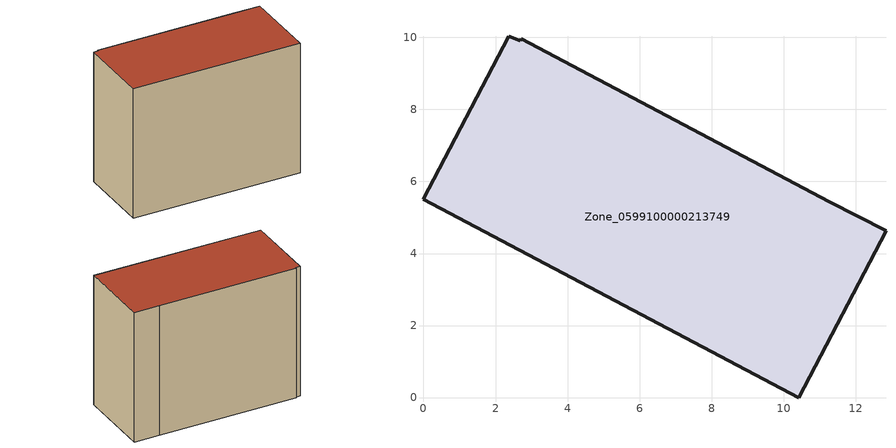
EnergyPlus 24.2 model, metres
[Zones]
Zone_0599100000213749
 floor ground (C_G): 2.69,9.9 2.72,9.96 11.27,5.43 12.84,4.63 10.42,0 0,5.5 2.37,10.03 z0
 wall outside (C_F): 10.42,0 12.84,4.63 11.27,5.43 2.72,9.96 2.69,9.9 2.37,10.03 0,5.5 10.42,0 z0:9.32
 roof outside (C_R): 2.72,9.96 2.69,9.9 2.37,10.03 0,5.5 10.42,0 12.84,4.63 11.27,5.43 z9.32
[BUILDING]
Pand.0599100000213749: North Axis=0; Terrain=City; Loads Convergence Tolerance Value=0.04; Temperature Convergence Tolerance Value=0.4; Solar Distribution=FullExterior; Maximum Number of Warmup Days=25; Minimum Number of Warmup Days=1
[Site:Location]
Rotterdam.The.Hague.AP_ZH_NLD Design_Conditions: Latitude=51.96; Longitude=4.45; Time Zone=1; Elevation=-4.5
[SITE:GROUNDTEMPERATURE:BUILDINGSURFACE]
18, 18, 18, 18, 18, 18, 18, 18, 18, 18, 18, 18
[MATERIAL] Thermal Absorptance=0.9; Solar Absorptance=0.7; Visible Absorptance=0.7
Name | Roughness | Thickness | Conductivity | Density | Specific Heat
G.TI.1946 | MediumSmooth | 0.15 | 1 | 540 | 1210
F.TI.1946 | Rough | 0.3 | 0.857143 | 1920 | 840
R.TI.1946 | MediumRough | 0.2 | 0.1 | 1500 | 1000
[CONSTRUCTION]
C_G: G.TI.1946
C_F: F.TI.1946
C_R: R.TI.1946
[ZONE]
Zone_0599100000213749: Type=1; Multiplier=1; Ceiling Height=Autocalculate; Volume=Autocalculate; Floor Area=autocalculate; Part of Total Floor Area=Yes
[ZONEINFILTRATION:DESIGNFLOWRATE]
Infil_Zone_0599100000213749: Zone or ZoneList or Space or SpaceList=Zone_0599100000213749; Schedule=AlwaysOn; Design Flow Rate Calculation Method=Flow/Area; Flow Rate per Floor Area=0.003; Constant Term Coefficient=1; Temperature Term Coefficient=0; Velocity Term Coefficient=0; Velocity Squared Term Coefficient=0
[HVACTEMPLATE:ZONE:IDEALLOADSAIRSYSTEM]
Zone_0599100000213749: Maximum Heating Supply Air Temperature=50; Minimum Cooling Supply Air Temperature=13; Maximum Heating Supply Air Humidity Ratio=0.0156; Minimum Cooling Supply Air Humidity Ratio=0.0077; Heating Limit=NoLimit; Cooling Limit=NoLimit; Dehumidification Control Type=ConstantSensibleHeatRatio; Cooling Sensible Heat Ratio=0.7; Dehumidification Setpoint=60; Humidification Control Type=None; Humidification Setpoint=30; Outdoor Air Method=None; Outdoor Air Flow Rate per Person=0.00944; Outdoor Air Flow Rate per Zone Floor Area=0; Outdoor Air Flow Rate per Zone=0; Demand Controlled Ventilation Type=None; Outdoor Air Economizer Type=NoEconomizer; Heat Recovery Type=None; Sensible Heat Recovery Effectiveness=0.7; Latent Heat Recovery Effectiveness=0.65
[ZONECONTROL:THERMOSTAT]
ThermostatControl_Zone_0599100000213749: Zone or ZoneList=Zone_0599100000213749; Control Type Schedule=DualSetpointControlType; Control 1=Thermostat_Zone_0599100000213749; Temperature Difference Between Cutout And Setpoint=0
[THERMOSTATSETPOINT:DUALSETPOINT]
Thermostat_Zone_0599100000213749: Heating Setpoint Temperature Schedule=HeatingSetpoint_Zone_0599100000213749; Cooling Setpoint Temperature Schedule=CoolingSetpoint_Zone_0599100000213749
[SCHEDULE:COMPACT]
HeatingSetpoint_Zone_0599100000213749: Through: 12/31, For: AllDays, Until: 24:00, 21
CoolingSetpoint_Zone_0599100000213749: Through: 12/31, For: AllDays, Until: 24:00, 24
DualSetpointControlType: Through: 12/31, For: AllDays, Until: 24:00, 4
AlwaysOn: Through: 12/31, For: AllDays, Until: 24:00, 1
